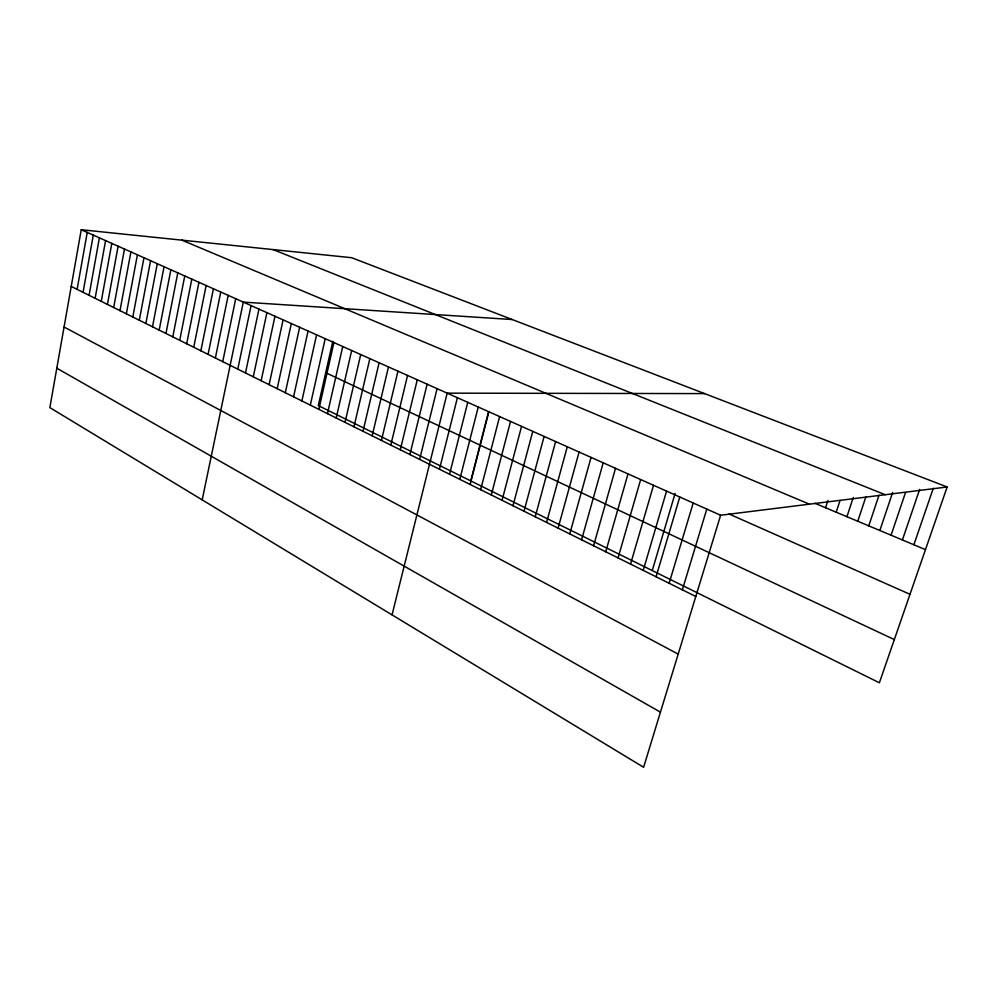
<?xml version="1.0" encoding="UTF-8"?>
<svg xmlns="http://www.w3.org/2000/svg" width="997" height="997" viewBox="0 0 997 997"><rect width="100%" height="100%" fill="white"/><g stroke="black" fill="none" stroke-linecap="round" stroke-linejoin="round"><path stroke-width="1.5" d="M947.15 486.985L351.654 257.712L81.231 229.734L49.85 407.599L643.613 767.266L720.619 515.25L947.15 486.985L879.379 682.771L318.305 405.58L332.811 341.261M77.118 289.367L87.225 232.413M83.063 292.32L93.282 235.118M89.069 295.299L99.401 237.847M95.126 298.315L105.582 240.601M101.258 301.356L111.814 243.393M107.439 304.421L118.12 246.209M113.683 307.525L124.488 249.051M119.989 310.653L130.906 251.917M126.357 313.818L137.412 254.821M132.8 317.009L143.967 257.749M139.293 320.236L150.584 260.703M145.861 323.489L157.289 263.694M152.491 326.792L164.044 266.71M159.184 330.107L170.873 269.763M165.963 333.472L177.778 272.854M172.793 336.874L184.757 275.97M179.709 340.301L191.81 279.11M186.688 343.766L198.939 282.288M193.742 347.268L206.13 285.503M200.871 350.807L213.408 288.756M208.086 354.384L220.761 292.046M215.364 357.998L228.201 295.361M222.73 361.649L235.716 298.714M202.192 499.883L243.305 302.116L512.246 319.538M237.785 369.127L251.094 305.581M245.486 372.953L258.958 309.095M253.275 376.816L266.909 312.647M261.152 380.729L274.96 316.248M269.115 384.68L283.098 319.875M277.166 388.68L291.323 323.551M285.316 392.718L299.648 327.265M293.554 396.818L308.073 331.029M301.879 400.944L316.585 334.83M310.316 405.131L325.209 338.681M318.841 409.368L333.92 342.569M327.465 413.655L342.744 346.52M336.201 417.98L351.679 350.508M345.024 422.367L360.715 354.533M353.96 426.803L369.85 358.621M363.008 431.29L379.109 362.758M372.168 435.839L388.481 366.933M381.427 440.437L397.965 371.171M390.799 445.098L407.561 375.458M400.296 449.809L417.282 379.795M409.904 454.582L427.127 384.194M419.637 459.405L437.085 388.643M392.045 614.887L447.179 393.154L704.617 393.603M439.465 469.251L457.399 397.716M449.56 474.26L467.755 402.339M459.791 479.345L478.236 407.025M470.758 480.903L488.542 411.724M470.16 484.492L488.866 411.761M480.654 489.701L499.622 416.572M491.284 494.973L510.526 421.432M502.052 500.32L521.568 426.367M512.969 505.741L532.772 431.365M524.023 511.224L544.113 436.437M535.227 516.795L555.616 441.571M546.58 522.428L567.268 446.781M558.096 528.136L579.083 452.052M569.761 533.931L591.059 457.399M581.587 539.801L603.197 462.82M593.576 545.758L615.523 468.328M605.727 551.79L628.01 473.899M618.053 557.909L640.672 479.557M630.553 564.115L653.521 485.29M643.227 570.409L666.557 491.11M652.262 570.571L675.106 493.378M656.088 576.789L679.78 497.017M669.137 583.27L693.189 503.011M682.359 589.838L706.798 509.081M825.566 507.747L827.946 500.432M836.196 512.209L840.047 500.432M846.927 516.708L853.258 497.478M857.781 521.257L865.957 496.606M868.761 525.855L878.98 495.26M879.853 530.504L892.651 492.443M891.069 535.202L905.513 492.555M902.41 539.95L919.633 489.452M913.875 544.761L933.304 488.218M273.116 249.586L885.199 494.711M815.06 503.348L925.465 549.621M181.865 240.14L809.402 504.17M729.031 513.978L909.999 594.312M81.231 229.734L720.619 515.25M325.72 372.691L894.321 639.576M71.223 286.438L695.794 596.493M64.07 327.016L678.184 654.107M56.804 368.205L660.45 712.157"/></g></svg>
